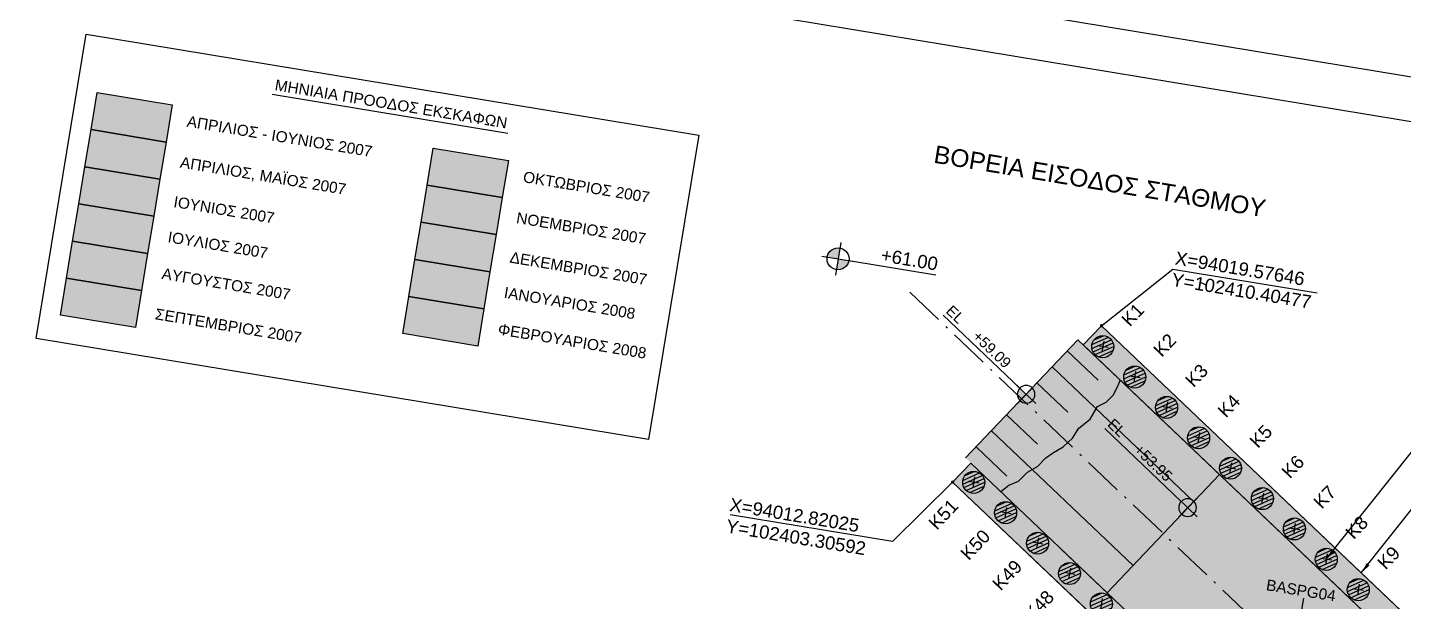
# Model space of a CAD drawing. Header units: metres. Extents: x 93017 to 94633, y 101979 to 102793.
# Drawn here: x 94204 to 94266.4, y 102359.4 to 102385.4 of the extents above; entities that cross this region are included whole.
import ezdxf
from ezdxf.enums import TextEntityAlignment as Align

# ---------------------------------------------------------------- set-up
doc = ezdxf.new("R2010")
doc.units = ezdxf.units.M
doc.header["$LTSCALE"] = 0.75
doc.header["$MEASUREMENT"] = 0
doc.linetypes.add('ACAD_ISO10W100', pattern=[18, 12, -3, 0, -3])
for name, color, linetype in [('A-LEVELS', 2, 'Continuous'), ('CG_MD', 253, 'Continuous'), ('LEZANTES', 6, 'Continuous'), ('NAMEG', 6, 'Continuous'), ('OTM Hatch 0.15', 1, 'Continuous'), ('OTM Leaders', 2, 'Continuous'), ('OTM Line 0.15', 1, 'Continuous'), ('OTM Line 0.25', 2, 'Continuous'), ('OTM Line 0.35', 3, 'Continuous'), ('OTM Line Axis 0.15', 1, 'ACAD_ISO10W100'), ('OTM Text 0.25', 2, 'Continuous'), ('OTM Title + Pinakida', 7, 'Continuous'), ('TEXT', 2, 'Continuous'), ('ΑΣΠΡΟΜΑΥΡΟ', 7, 'Continuous')]:
    doc.layers.add(name, color=color, linetype=linetype)
doc.layers.add('contacts', color=2, linetype='Continuous', lineweight=20)
doc.styles.add('ARIAL', font='ARIAL.TTF')
doc.styles.add('Arial Greek', font='ARIAL.TTF')
doc.styles.add('DIM', font='wgsimpl.shx', dxfattribs={"width": 0.85})
doc.styles.add('grn', font='omete.shx', dxfattribs={"width": 0.9})
doc.styles.add('WG-SIMPL', font='ugsimpl.shx', dxfattribs={"width": 1.05})
doc.dimstyles.new('Metro 1 to 100', dxfattribs={"dimtxt": 0.4, "dimasz": 0.3, "dimexe": 0, "dimexo": 0, "dimgap": 0.15, "dimtad": 1, "dimzin": 1, "dimdsep": 46, "dimtxsty": 'DIM', "dimcen": 0, "dimclrd": 256, "dimclre": 256, "dimclrt": 256, "dimadec": 0, "dimazin": 0, "dimtfac": 0.002556, "dimtmove": 2, "dimatfit": 0, "dimfxl": 0, "dimtolj": 1, "dimtzin": 0, "dimlwe": -1, "dimarcsym": 0})

# ---------------------------------------------------------------- blocks, each defined once
blk = doc.blocks.new('A-LEVEL')
at = {"layer": 'A-LEVELS'}
h = blk.add_hatch(color=256, dxfattribs=at)
h.paths.add_polyline_path([(0, 0.25, 0.414214), (-0.25, 0), (0, 0)])
h.paths.add_polyline_path([(0.25, 0), (0, 0), (0, -0.25, 0.414214)])
for p, q in [((0, 0.375), (0, -0.375)), ((-0.375, 0), (0.375, 0)), ((0.25, 0), (2.25, 0))]:
    blk.add_line(p, q, dxfattribs=at)
blk.add_circle((0, 0), 0.25, dxfattribs=at)
at = {"layer": 'A-LEVELS', "style": 'WG-SIMPL', "width": 1.05}
for rotation, p in [(360, (2.25, 0.101)), (0, (2.25, -0.401))]:
    blk.add_attdef('±000.0', text='', height=0.3, rotation=rotation, dxfattribs=at).set_placement(p, align=Align.RIGHT)
blk = doc.blocks.new('STAUMH R')
at = {"layer": 'A-LEVELS'}
h = blk.add_hatch(color=256, dxfattribs=at)
h.paths.add_polyline_path([(0, 0.25, 0.414214), (-0.25, 0), (0, 0)])
h.paths.add_polyline_path([(0.25, 0), (0, 0), (0, -0.25, 0.414214)])
for p, q in [((0, 0.375), (0, -0.375)), ((0.25, 0), (3.25, 0)), ((-0.375, 0), (0.375, 0))]:
    blk.add_line(p, q, dxfattribs=at)
blk.add_circle((0, 0), 0.25, dxfattribs=at)
at = {"layer": 'A-LEVELS', "style": 'grn', "flags": 8}
for tag, rotation, p in [('FFL', 360, (1.186, 0.1)), ('SFL', 0, (1.186, -0.4))]:
    blk.add_attdef(tag, text='', height=0.3, rotation=rotation, dxfattribs=at).set_placement(p, align=Align.RIGHT)
at = {"layer": 'A-LEVELS', "style": 'grn'}
for p, rotation in [((1.4, 0.101), 360), ((1.4, -0.401), 0)]:
    blk.add_attdef('±000.00', p, '', height=0.3, rotation=rotation, dxfattribs=at)

msp = doc.modelspace()

# ---------------------------------------------------------------- hatches: boundary and pattern name
for color, points in [(254, [(94207.151, 102382.496), (94210.557, 102381.934), (94210.279, 102380.249), (94206.873, 102380.812)]), (241, [(94206.873, 102380.812), (94210.279, 102380.249), (94210.001, 102378.565), (94206.595, 102379.127)]), (15, [(94222.408, 102379.978), (94225.814, 102379.415), (94225.536, 102377.731), (94222.13, 102378.293)]), (132, [(94206.595, 102379.127), (94210.001, 102378.565), (94209.722, 102376.88), (94206.316, 102377.443)]), (252, [(94222.13, 102378.293), (94225.536, 102377.731), (94225.258, 102376.046), (94221.852, 102376.608)]), (64, [(94206.316, 102377.443), (94209.722, 102376.88), (94209.444, 102375.196), (94206.038, 102375.758)]), (52, [(94221.852, 102376.608), (94225.258, 102376.046), (94224.98, 102374.362), (94221.574, 102374.924)]), (30, [(94206.038, 102375.758), (94209.444, 102375.196), (94209.166, 102373.511), (94205.76, 102374.073)]), (230, [(94221.574, 102374.924), (94224.98, 102374.362), (94224.702, 102372.677), (94221.296, 102373.239)]), (40, [(94205.76, 102374.073), (94209.166, 102373.511), (94208.888, 102371.827), (94205.482, 102372.389)]), (46, [(94221.296, 102373.239), (94224.702, 102372.677), (94224.424, 102370.992), (94221.018, 102371.555)]), (52, [(94251.906, 102371.045), (94252.733, 102371.914), (94268.194, 102357.209), (94268.331, 102357.353), (94287.147, 102339.456), (94286.538, 102338.203), (94283.372, 102334.639), (94282.475, 102335.436), (94285.753, 102339.126), (94267.504, 102356.484), (94267.366, 102356.339)]), (64, [(94282.475, 102335.436), (94283.372, 102334.639), (94280.643, 102331.566), (94261.301, 102349.963), (94261.44, 102350.107), (94245.976, 102364.814), (94246.806, 102365.683), (94262.266, 102350.977), (94262.129, 102350.832), (94280.57, 102333.291)])]:
    msp.add_hatch(color=color).paths.add_polyline_path(points)
at = {"lineweight": -3, "true_color": 0xffb870}
msp.add_hatch(color=31, dxfattribs=at).paths.add_polyline_path([(94251.662, 102371.277), (94246.562, 102365.915), (94248.166, 102364.39), (94248.533, 102364.677), (94248.973, 102364.864), (94249.372, 102365.262), (94249.824, 102365.521), (94250.206, 102365.922), (94250.561, 102366.161), (94250.994, 102366.423), (94251.412, 102366.818), (94251.71, 102367.27), (94252.221, 102367.668), (94252.558, 102368.243), (94252.943, 102368.439), (94253.256, 102368.759), (94253.496, 102369.202), (94253.584, 102369.449)])
at = {"layer": 'OTM Hatch 0.15', "ltscale": 0.1}
h = msp.add_hatch(dxfattribs=at)
h.set_pattern_fill('LINE', color=11, scale=0.05, angle=23.9915, style=0)
h.set_pattern_definition([(23.99150133, (-34353.11018, 50333.01285), (-0.0645479298, 0.14503491737), [])])
edge = h.paths.add_edge_path()
edge.add_arc((94252.791, 102370.963), 0.5, -54.63233, 305.36767)
h = msp.add_hatch(dxfattribs=at)
h.set_pattern_fill('LINE', color=11, scale=0.05, angle=23.9915, style=0)
h.set_pattern_definition([(23.99150133, (-34351.66105, 50331.63444), (-0.0645479298, 0.14503491737), [])])
edge = h.paths.add_edge_path()
edge.add_arc((94254.24, 102369.584), 0.5, -54.63233, 305.36767)
h = msp.add_hatch(dxfattribs=at)
h.set_pattern_fill('LINE', color=11, scale=0.05, angle=23.9915, style=0)
h.set_pattern_definition([(23.99150133, (-34350.21192, 50330.25602), (-0.0645479298, 0.14503491737), [])])
edge = h.paths.add_edge_path()
edge.add_arc((94255.689, 102368.206), 0.5, -54.63233, 305.36767)
h = msp.add_hatch(dxfattribs=at)
h.set_pattern_fill('LINE', color=11, scale=0.05, angle=23.9915, style=0)
h.set_pattern_definition([(23.99150133, (-34348.76279, 50328.87761), (-0.0645479298, 0.14503491737), [])])
edge = h.paths.add_edge_path()
edge.add_arc((94257.138, 102366.828), 0.5, -54.63233, 305.36767)
h = msp.add_hatch(dxfattribs=at)
h.set_pattern_fill('LINE', color=11, scale=0.05, angle=23.9915, style=0)
h.set_pattern_definition([(23.99150133, (-34347.31366, 50327.4992), (-0.0645479298, 0.14503491737), [])])
edge = h.paths.add_edge_path()
edge.add_arc((94258.587, 102365.449), 0.5, -54.63233, 305.36767)
h = msp.add_hatch(dxfattribs=at)
h.set_pattern_fill('LINE', color=11, scale=0.05, angle=23.9915, style=0)
h.set_pattern_definition([(23.99150133, (-34358.96844, 50326.85404), (-0.0645479298, 0.14503491737), [])])
edge = h.paths.add_edge_path()
edge.add_arc((94246.932, 102364.804), 0.5, -54.63233, 305.36767)
h = msp.add_hatch(dxfattribs=at)
h.set_pattern_fill('LINE', color=11, scale=0.05, angle=23.9915, style=0)
h.set_pattern_definition([(23.99150133, (-34345.86453, 50326.12078), (-0.0645479298, 0.14503491737), [])])
edge = h.paths.add_edge_path()
edge.add_arc((94260.036, 102364.071), 0.5, -54.63233, 305.36767)
h = msp.add_hatch(dxfattribs=at)
h.set_pattern_fill('LINE', color=11, scale=0.05, angle=23.9915, style=0)
h.set_pattern_definition([(23.99150133, (-34357.5193, 50325.47563), (-0.0645479298, 0.14503491737), [])])
edge = h.paths.add_edge_path()
edge.add_arc((94248.381, 102363.426), 0.5, -54.63233, 305.36767)
h = msp.add_hatch(dxfattribs=at)
h.set_pattern_fill('LINE', color=11, scale=0.05, angle=23.9915, style=0)
h.set_pattern_definition([(23.99150133, (-34344.4154, 50324.74237), (-0.0645479298, 0.14503491737), [])])
edge = h.paths.add_edge_path()
edge.add_arc((94261.485, 102362.692), 0.5, -54.63233, 305.36767)
h = msp.add_hatch(dxfattribs=at)
h.set_pattern_fill('LINE', color=11, scale=0.05, angle=23.9915, style=0)
h.set_pattern_definition([(23.99150133, (-34356.07018, 50324.09722), (-0.0645479298, 0.14503491737), [])])
edge = h.paths.add_edge_path()
edge.add_arc((94249.831, 102362.047), 0.5, -54.63233, 305.36767)
h = msp.add_hatch(dxfattribs=at)
h.set_pattern_fill('LINE', color=11, scale=0.05, angle=23.9915, style=0)
h.set_pattern_definition([(23.99150133, (-34342.96627, 50323.36396), (-0.0645479298, 0.14503491737), [])])
edge = h.paths.add_edge_path()
edge.add_arc((94262.934, 102361.314), 0.5, -54.63233, 305.36767)
h = msp.add_hatch(dxfattribs=at)
h.set_pattern_fill('LINE', color=11, scale=0.05, angle=23.9915, style=0)
h.set_pattern_definition([(23.99150133, (-34354.62104, 50322.7188), (-0.0645479298, 0.14503491737), [])])
edge = h.paths.add_edge_path()
edge.add_arc((94251.28, 102360.669), 0.5, -54.63233, 305.36767)
h = msp.add_hatch(dxfattribs=at)
h.set_pattern_fill('LINE', color=11, scale=0.05, angle=23.9915, style=0)
h.set_pattern_definition([(23.99150133, (-34341.51714, 50321.98555), (-0.0645479298, 0.14503491737), [])])
edge = h.paths.add_edge_path()
edge.add_arc((94264.384, 102359.935), 0.5, -54.63233, 305.36767)
h = msp.add_hatch(dxfattribs=at)
h.set_pattern_fill('LINE', color=11, scale=0.05, angle=23.9915, style=0)
h.set_pattern_definition([(23.99150133, (-34353.17191, 50321.3404), (-0.0645479298, 0.14503491737), [])])
edge = h.paths.add_edge_path()
edge.add_arc((94252.729, 102359.29), 0.5, -54.63233, 305.36767)
at = {"layer": 'ΑΣΠΡΟΜΑΥΡΟ', "lineweight": -3}
msp.add_hatch(color=43, dxfattribs=at).paths.add_polyline_path([(94277.015, 102347.437), (94267.504, 102356.484), (94267.366, 102356.339), (94265.917, 102357.717), (94253.584, 102369.449), (94253.496, 102369.202), (94253.256, 102368.759), (94252.943, 102368.439), (94252.558, 102368.243), (94252.221, 102367.668), (94251.71, 102367.27), (94251.412, 102366.818), (94250.994, 102366.423), (94250.561, 102366.161), (94250.206, 102365.922), (94249.824, 102365.521), (94249.372, 102365.262), (94248.973, 102364.864), (94248.533, 102364.677), (94248.166, 102364.39), (94250.924, 102361.766), (94262.266, 102350.977), (94262.129, 102350.832), (94273.354, 102340.154), (94273.422, 102340.565), (94273.618, 102341.18), (94273.765, 102341.677), (94273.896, 102342.274), (94274.186, 102342.65), (94274.598, 102342.973), (94275.031, 102343.423), (94275.21, 102343.914), (94275.406, 102344.264), (94275.65, 102344.577), (94275.955, 102344.979), (94276.171, 102345.412), (94276.398, 102345.88), (94276.511, 102346.448), (94276.658, 102346.848), (94276.881, 102347.216)])

# ---------------------------------------------------------------- linework, layer by layer
at = {"layer": 'CG_MD'}
msp.add_line((94257.245, 102373.877), (94257.43, 102373.781), dxfattribs=at)
at = {"layer": 'contacts', "flags": 128}
msp.add_lwpolyline([(94253.584, 102369.449), (94253.496, 102369.202), (94253.256, 102368.759), (94252.943, 102368.439), (94252.558, 102368.243), (94252.221, 102367.668), (94251.71, 102367.27), (94251.412, 102366.818), (94250.994, 102366.423), (94250.561, 102366.161), (94250.206, 102365.922), (94249.824, 102365.521), (94249.372, 102365.262), (94248.973, 102364.864), (94248.533, 102364.677), (94248.166, 102364.39)], dxfattribs=at)
at = {"layer": 'LEZANTES', "color": 2, "ltscale": 0.5}
for points in [[(94251.906, 102371.045), (94252.733, 102371.914), (94268.194, 102357.209), (94268.331, 102357.353), (94287.147, 102339.456), (94286.538, 102338.203), (94283.372, 102334.639), (94282.475, 102335.436), (94285.753, 102339.126), (94267.504, 102356.484), (94267.366, 102356.339), (94251.906, 102371.045)], [(94282.475, 102335.436), (94283.372, 102334.639), (94280.643, 102331.566), (94261.301, 102349.963), (94261.44, 102350.107), (94245.976, 102364.814), (94246.806, 102365.683), (94262.266, 102350.977), (94262.129, 102350.832), (94280.57, 102333.291), (94282.475, 102335.436)]]:
    msp.add_lwpolyline(points, dxfattribs=at)
at = {"layer": 'NAMEG', "color": 253}
msp.add_line((94261.643, 102357.906, -60.21), (94261.914, 102359.547, -60.21), dxfattribs=at)
at = {"layer": 'OTM Hatch 0.15'}
for p, q in [((94251.18, 102370.769), (94252.577, 102369.44)), ((94250.491, 102370.045), (94256.921, 102363.929)), ((94249.802, 102369.32), (94251.199, 102367.991)), ((94248.423, 102367.871), (94249.821, 102366.542)), ((94247.734, 102367.147), (94254.164, 102361.03)), ((94247.045, 102366.422), (94248.442, 102365.093))]:
    msp.add_line(p, q, dxfattribs=at)
at = {"layer": 'OTM Line 0.15', "ltscale": 0.04}
for p, q in [((94251.662, 102371.277), (94246.562, 102365.915)), ((94252.992, 102359.799), (94258.092, 102365.161))]:
    msp.add_line(p, q, dxfattribs=at)
at = {"layer": 'OTM Line 0.15', "ltscale": 0.5}
for p, q in [((94251.906, 102371.045), (94251.906, 102371.045)), ((94251.906, 102371.045), (94251.906, 102371.045)), ((94246.806, 102365.683), (94246.806, 102365.683))]:
    msp.add_line(p, q, dxfattribs=at)
at = {"layer": 'OTM Line 0.15'}
for p, q in [((94253.037, 102370.922), (94252.544, 102371.004)), ((94252.831, 102371.209), (94252.75, 102370.716)), ((94254.486, 102369.544), (94253.993, 102369.625)), ((94254.28, 102369.831), (94254.199, 102369.338)), ((94255.73, 102368.453), (94255.648, 102367.959)), ((94255.935, 102368.165), (94255.442, 102368.247)), ((94257.179, 102367.074), (94257.097, 102366.581)), ((94257.385, 102366.787), (94256.891, 102366.868)), ((94258.834, 102365.408), (94258.34, 102365.49)), ((94258.628, 102365.696), (94258.546, 102365.202)), ((94247.179, 102364.763), (94246.686, 102364.845)), ((94246.973, 102365.051), (94246.892, 102364.557)), ((94260.283, 102364.03), (94259.79, 102364.111)), ((94260.077, 102364.317), (94259.995, 102363.824)), ((94248.628, 102363.385), (94248.135, 102363.466)), ((94248.422, 102363.672), (94248.341, 102363.179)), ((94261.732, 102362.652), (94261.239, 102362.733)), ((94261.526, 102362.939), (94261.445, 102362.446)), ((94250.077, 102362.006), (94249.584, 102362.088)), ((94249.871, 102362.294), (94249.79, 102361.8)), ((94262.975, 102361.561), (94262.894, 102361.067)), ((94251.32, 102360.915), (94251.239, 102360.422)), ((94263.181, 102361.273), (94262.688, 102361.355)), ((94251.526, 102360.628), (94251.033, 102360.709)), ((94264.424, 102360.182), (94264.343, 102359.689)), ((94252.77, 102359.537), (94252.688, 102359.044)), ((94264.63, 102359.895), (94264.137, 102359.976))]:
    msp.add_line(p, q, dxfattribs=at)
for centre in [(94252.791, 102370.963), (94254.24, 102369.584), (94255.689, 102368.206), (94257.138, 102366.828), (94258.587, 102365.449), (94246.932, 102364.804), (94260.036, 102364.071), (94248.381, 102363.426), (94261.485, 102362.692), (94249.831, 102362.047), (94262.934, 102361.314), (94251.28, 102360.669), (94264.384, 102359.935), (94252.729, 102359.29)]:
    msp.add_circle(centre, 0.5, dxfattribs=at)
at = {"layer": 'OTM Line 0.25', "color": 7, "ltscale": 0.1}
msp.add_line((94215.09, 102382.414), (94225.795, 102380.646), dxfattribs=at)
msp.add_lwpolyline([(94206.658, 102385.146), (94234.452, 102380.558), (94232.172, 102366.744), (94204.378, 102371.332)], close=True, dxfattribs=at)
at = {"layer": 'OTM Line 0.35', "ltscale": 0.05}
for p, q in [((94251.906, 102371.045), (94252.733, 102371.914)), ((94251.906, 102371.045), (94252.733, 102371.914)), ((94268.194, 102357.209), (94252.733, 102371.914)), ((94265.917, 102357.717), (94251.662, 102371.277)), ((94246.806, 102365.683), (94245.977, 102364.815)), ((94246.806, 102365.683), (94245.977, 102364.815)), ((94261.44, 102350.107), (94245.977, 102364.815)), ((94262.266, 102350.977), (94250.924, 102361.766))]:
    msp.add_line(p, q, dxfattribs=at)
at = {"layer": 'OTM Line Axis 0.15', "color": 2, "ltscale": 0.2}
msp.add_line((94244.03, 102373.43), (94284.388, 102335.042), dxfattribs=at)
at = {"layer": 'OTM Text 0.25', "color": 1, "ltscale": 0.5}
msp.add_lwpolyline([(94248.166, 102364.39), (94248.533, 102364.677), (94248.973, 102364.864), (94249.372, 102365.262), (94249.824, 102365.521), (94250.206, 102365.922), (94250.561, 102366.161), (94250.994, 102366.423), (94251.412, 102366.818), (94251.71, 102367.27), (94252.221, 102367.668), (94252.558, 102368.243), (94252.943, 102368.439), (94253.256, 102368.759), (94253.496, 102369.202), (94253.584, 102369.449)], dxfattribs=at)
at = {"layer": 'OTM Title + Pinakida', "color": 7}
for p, q in [((94369.99, 102366.159), (94053.654, 102418.381)), ((94367.691, 102364.512), (94055.302, 102416.082))]:
    msp.add_line(p, q, dxfattribs=at)
at = {"layer": 'TEXT', "color": 7}
for points in [[(94207.151, 102382.496), (94210.557, 102381.934), (94210.279, 102380.249), (94206.873, 102380.812)], [(94206.873, 102380.812), (94210.279, 102380.249), (94210.001, 102378.565), (94206.595, 102379.127)], [(94222.408, 102379.978), (94225.814, 102379.415), (94225.536, 102377.731), (94222.13, 102378.293)], [(94206.595, 102379.127), (94210.001, 102378.565), (94209.722, 102376.88), (94206.316, 102377.443)], [(94222.13, 102378.293), (94225.536, 102377.731), (94225.258, 102376.046), (94221.852, 102376.608)], [(94206.316, 102377.443), (94209.722, 102376.88), (94209.444, 102375.196), (94206.038, 102375.758)], [(94221.852, 102376.608), (94225.258, 102376.046), (94224.98, 102374.362), (94221.574, 102374.924)], [(94206.038, 102375.758), (94209.444, 102375.196), (94209.166, 102373.511), (94205.76, 102374.073)], [(94221.574, 102374.924), (94224.98, 102374.362), (94224.702, 102372.677), (94221.296, 102373.239)], [(94205.76, 102374.073), (94209.166, 102373.511), (94208.888, 102371.827), (94205.482, 102372.389)], [(94221.296, 102373.239), (94224.702, 102372.677), (94224.424, 102370.992), (94221.018, 102371.555)]]:
    msp.add_lwpolyline(points, close=True, dxfattribs=at)

# ---------------------------------------------------------------- block references
at = {"layer": 'A-LEVELS'}
ref = msp.add_blockref('A-LEVEL', (94240.779, 102374.949), dxfattribs=dict(at, xscale=1.999999999995163, yscale=2, zscale=2, rotation=350.6259288741772))
ref.add_attrib('±000.0', '+61.00', dxfattribs={"height": 0.6, "rotation": 350.62593, "style": 'WG-SIMPL', "width": 1.05}).set_placement((94245.252, 102374.416), align=Align.RIGHT)
ref = msp.add_blockref('STAUMH R', (94249.312, 102368.803), dxfattribs=dict(at, xscale=-1.599999999998697, yscale=1.599999999998545, zscale=1.6, rotation=316.3215987139165))
ref.add_attrib('FFL', '+59.09', dxfattribs={"height": 0.48, "rotation": 316.3216, "style": 'WG-SIMPL', "width": 1.05}).set_placement((94248.345, 102369.947), align=Align.RIGHT)
ref.add_attrib('±000.00', 'EL', (94245.634, 102372.539), dxfattribs={"height": 0.48, "rotation": 316.3216, "style": 'WG-SIMPL', "width": 1.05})
ref = msp.add_blockref('STAUMH R', (94256.64, 102363.661), dxfattribs=dict(at, xscale=-1.599999999998697, yscale=1.599999999998545, zscale=1.6, rotation=316.3215987139165))
ref.add_attrib('FFL', '+53.95', dxfattribs={"height": 0.48, "rotation": 316.3216, "style": 'WG-SIMPL', "width": 1.05}).set_placement((94255.673, 102364.805), align=Align.RIGHT)
ref.add_attrib('±000.00', 'EL', (94252.962, 102367.397), dxfattribs={"height": 0.48, "rotation": 316.3216, "style": 'WG-SIMPL', "width": 1.05})

# ---------------------------------------------------------------- texts
at = {"style": 'Arial Greek'}
for s, p in [('ΜΗΝΙΑΙΑ ΠΡΟΟΔΟΣ EKΣΚΑΦΩΝ', (94215.228, 102382.85)), ('AΠΡΙΛΙΟΣ - IOYNIOΣ 2007', (94211.236, 102381.2)), ('ΑΠΡΙΛΙΟΣ, ΜΑΪΟΣ 2007', (94210.93, 102379.342)), ('ΟΚΤΩΒΡΙΟΣ 2007', (94226.494, 102378.681)), ('ΙΟΥNΙΟΣ 2007', (94210.634, 102377.549)), ('ΝΟΕΜΒΡΙΟΣ 2007', (94226.187, 102376.823)), ('ΙΟΥΛΙΟΣ 2007', (94210.37, 102375.952)), ('ΔΕΚΕΜΒΡΙΟΣ 2007', (94225.891, 102375.03)), ('ΑΥΓΟΥΣΤΟΣ 2007', (94210.096, 102374.289)), ('ΙΑΝΟΥΑΡΙΟΣ 2008', (94225.627, 102373.433)), ('ΣΕΠΤΕΜΒΡΙΟΣ 2007', (94209.793, 102372.457)), ('ΦΕΒΡΟΥΑΡΙΟΣ 2008', (94225.353, 102371.77))]:
    msp.add_text(s, height=0.5, rotation=350.62593, dxfattribs=at).set_placement(p, align=Align.MIDDLE_LEFT)
at = {"layer": 'OTM Text 0.25', "style": 'ARIAL'}
for s, height, p in [('ΒΟΡΕΙΑ ΕΙΣΟΔΟΣ ΣΤΑΘΜΟΥ', 0.8, (94245.078, 102379.316)), ('X=94019.57646    ', 0.6, (94256.034, 102374.7)), ('Y=102410.40477', 0.6, (94255.874, 102373.73)), ('X=94012.82025     ', 0.6, (94235.819, 102363.511)), ('Y=102403.30592 ', 0.6, (94235.658, 102362.541))]:
    msp.add_text(s, height=height, rotation=350.62593, dxfattribs=at).set_placement(p)
for s, p in [('K1', (94254.149, 102372.415)), ('K2', (94255.598, 102371.037)), ('K3', (94257.047, 102369.658)), ('K4', (94258.516, 102368.277)), ('K5', (94259.965, 102366.898)), ('K6', (94261.415, 102365.52)), ('K7', (94262.864, 102364.141)), ('K51', (94245.554, 102363.355)), ('K8', (94264.313, 102362.763)), ('K50', (94247.003, 102361.976)), ('K9', (94265.762, 102361.385)), ('K49', (94248.452, 102360.598)), ('K48', (94249.901, 102359.22))]:
    msp.add_text(s, height=0.6, rotation=46.43269, dxfattribs=at).set_placement(p, align=Align.MIDDLE_CENTER)
at = {"layer": 'TEXT', "color": 253, "style": 'ARIAL'}
msp.add_attdef('BASPG04', text='ΓΑ-1', height=0.5, rotation=350.62593, dxfattribs=at).set_placement((94261.787, 102359.906, -60.21), align=Align.MIDDLE_CENTER)

# ---------------------------------------------------------------- leaders
at = {"layer": 'OTM Leaders', "lineweight": 0}
for points, override in [([(94252.733, 102371.914), (94255.965, 102374.485), (94262.515, 102373.404)], {"dimasz": 0.15, "dimldrblk": 'Dot'}), ([(94262.934, 102361.314), (94266.797, 102366.172), (94273.299, 102365.099)], {"dimasz": 0.5}), ([(94245.977, 102364.815), (94243.253, 102362.122), (94235.887, 102363.338)], {"dimasz": 0.15, "dimldrblk": 'Dot'}), ([(94264.523, 102360.7), (94267.623, 102364.598), (94273.45, 102363.636)], {"dimasz": 0.5})]:
    msp.add_leader(points, dimstyle='Metro 1 to 100', override=override, dxfattribs=at)

doc.saveas('drawing.dxf')
